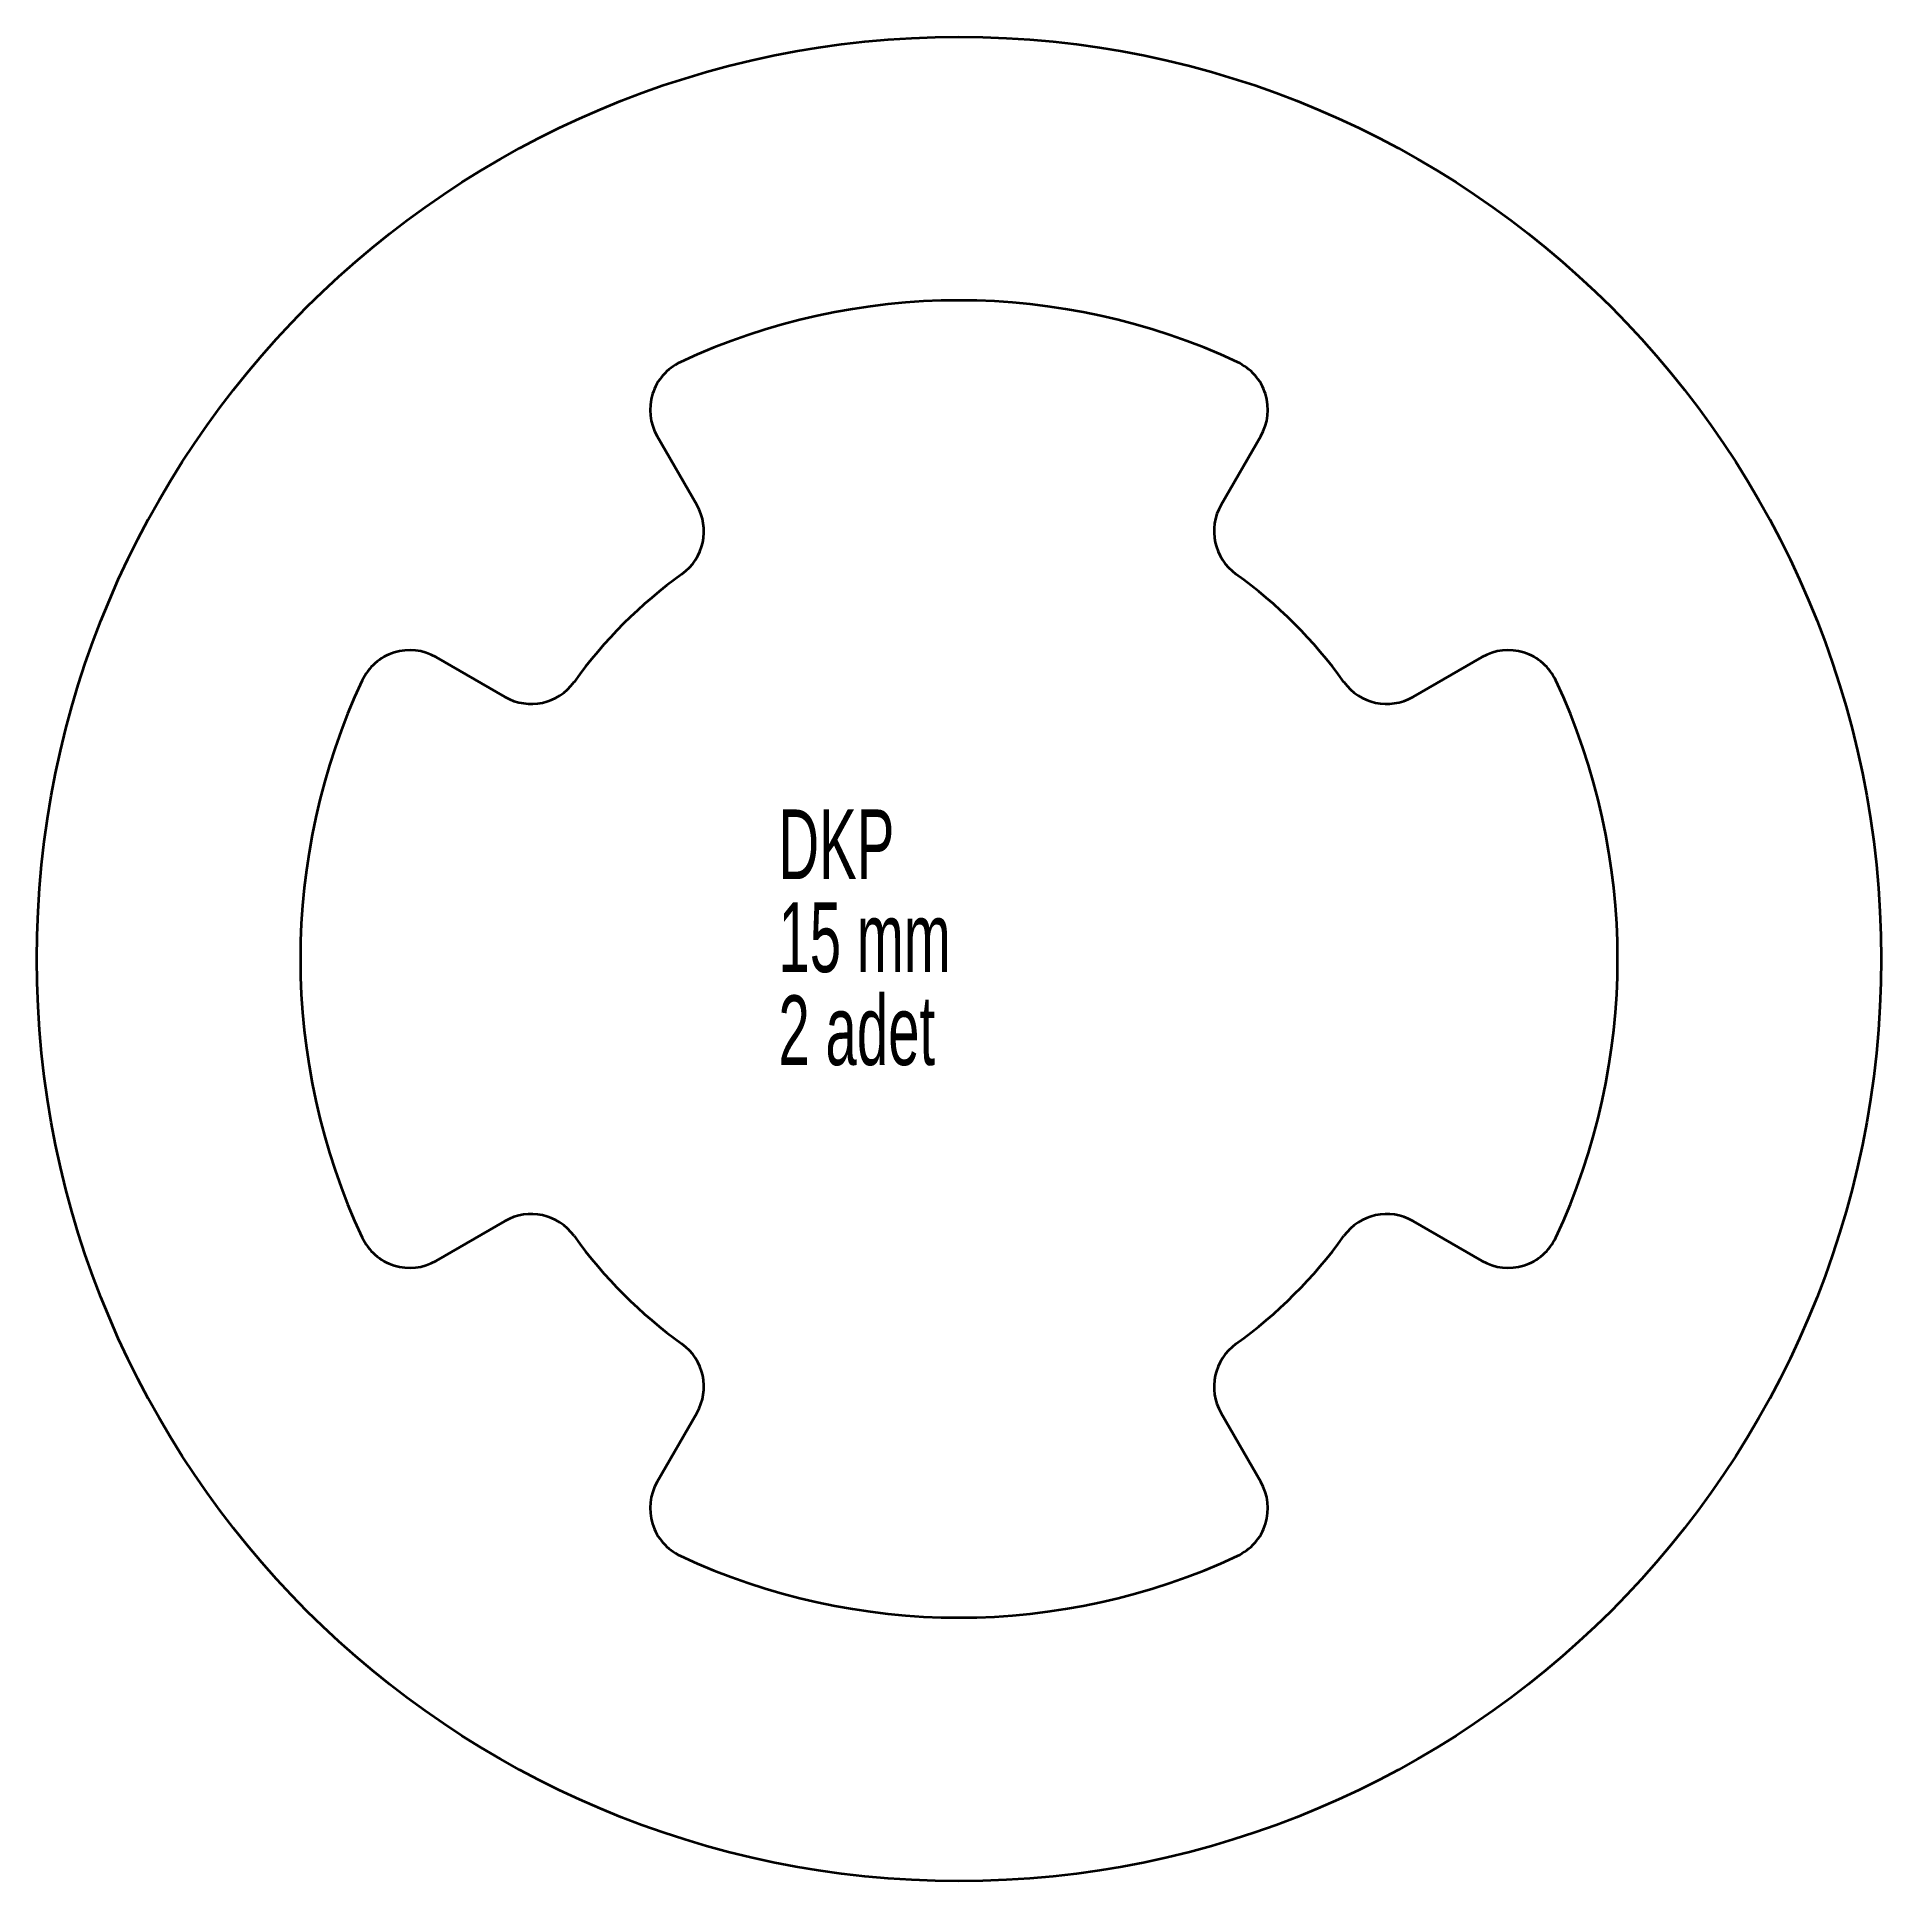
# Model space of a CAD drawing. Header units: millimetres. Extents: x -23 to 327, y -67 to 283.
import ezdxf

# ---------------------------------------------------------------- set-up
doc = ezdxf.new("R2010")
doc.units = ezdxf.units.MM
doc.styles.add('SLDTEXTSTYLE0', font='TXT', dxfattribs={"width": 0.605})

msp = doc.modelspace()

# ---------------------------------------------------------------- linework, layer by layer
at = {"color": 7, "linetype": 'Continuous', "lineweight": 35}
for p, q in [((101.89, 193.8), (94.36, 206.85)), ((208.92, 206.85), (201.39, 193.8)), ((52.43, 164.91), (65.47, 157.38)), ((237.81, 157.38), (250.86, 164.91)), ((65.47, 57.88), (52.43, 50.35)), ((250.86, 50.35), (237.81, 57.88)), ((94.36, 8.41), (101.89, 21.46)), ((201.39, 21.46), (208.92, 8.41))]:
    msp.add_line(p, q, dxfattribs=at)
msp.add_circle((151.64, 107.63), 175, dxfattribs=at)
for centre, radius, start, end in [((151.64, 107.63), 125, 64.9885, 115.0115), ((103.02, 211.85), 10, 115.0115, 210), ((200.26, 211.85), 10, 330, 64.9885), ((93.23, 188.8), 10, 305.7392, 30), ((210.05, 188.8), 10, 150, 234.2608), ((151.64, 107.63), 90, 125.7392, 144.2608), ((151.64, 107.63), 90, 35.7392, 54.2608), ((47.43, 156.25), 10, 60, 154.9885), ((255.86, 156.25), 10, 25.0115, 120), ((151.64, 107.63), 125, 154.9885, 205.0115), ((70.47, 166.04), 10, 240, 324.2608), ((232.81, 166.04), 10, 215.7392, 300), ((151.64, 107.63), 125, 334.9885, 25.0115), ((70.47, 49.22), 10, 35.7392, 120), ((232.81, 49.22), 10, 60, 144.2608), ((47.43, 59.01), 10, 205.0115, 300), ((151.64, 107.63), 90, 215.7392, 234.2608), ((151.64, 107.63), 90, 305.7392, 324.2608), ((255.86, 59.01), 10, 240, 334.9885), ((93.23, 26.46), 10, 330, 54.2608), ((210.05, 26.46), 10, 125.7392, 210), ((103.02, 3.41), 10, 150, 244.9885), ((200.26, 3.41), 10, 295.0115, 30), ((151.64, 107.63), 125, 244.9885, 295.0115)]:
    msp.add_arc(centre, radius, start, end, dxfattribs=at)

# ---------------------------------------------------------------- texts
at = {"color": 7, "linetype": 'Continuous', "lineweight": 0, "char_height": 13.229, "attachment_point": 1, "style": 'SLDTEXTSTYLE0'}
for s, insert in [('DKP', (117.37, 136.01)), ('15 mm', (117.37, 118.37)), ('2 adet', (117.37, 100.73))]:
    msp.add_mtext(s, dxfattribs=dict(at, insert=insert))

doc.saveas('drawing.dxf')
